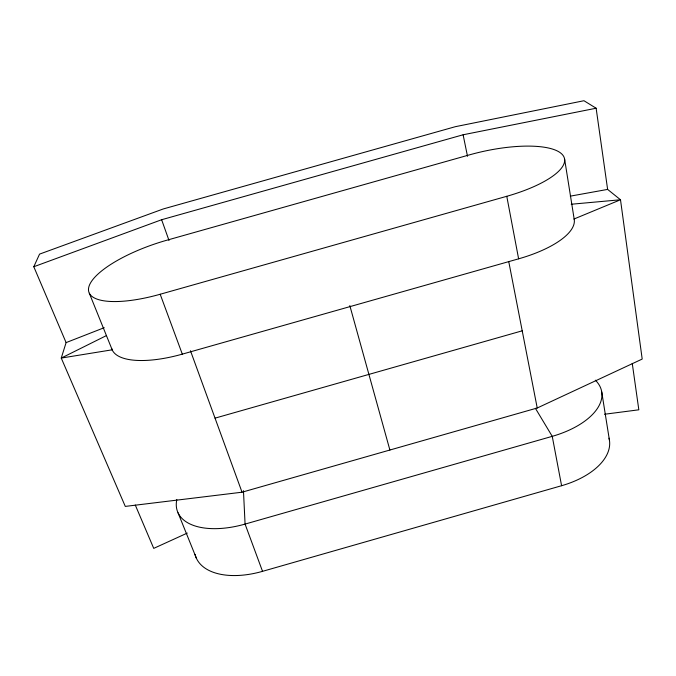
<?xml version="1.0" encoding="UTF-8"?>
<svg xmlns="http://www.w3.org/2000/svg" width="676" height="676" viewBox="0 0 676 676"><rect width="100%" height="100%" fill="white"/><g stroke="black" fill="none" stroke-linecap="round" stroke-linejoin="round"><path stroke-width="1.01" d="M66.104 342.605L61.254 358.069L125.288 506.408L242.033 492.204L537.226 408L642.2 359.066L620.5 199.766L607.623 189.407L596.131 108.228L583.963 100.724L455.404 126.674L163.237 208.969L39.554 254.117L33.8 266.741L66.104 342.605L104.239 327.691M106.436 335.583L61.254 358.069L112.098 349.822M187.286 533.085L153.731 548.38L135.276 505.031M573.907 219.049L620.5 199.766L571.237 204.245M33.8 266.741L161.632 219.725L463.111 134.778L596.131 108.228M195.051 554.388A68.572 38.219 -21.6 0 0 262.533 571.338L561.595 485.714A68.344 37.957 -9.5 0 0 609.008 438.158M111.675 348.461A76.532 28.13 -19 0 0 182.309 354.139L518.619 258.824A76.236 27.919 -12 0 0 574.228 219.413L564.595 159.021M215.036 418.148L522.21 330.817M160.187 294.254L506.772 196.293A78.416 24.649 -12.6 0 0 562.381 154.618A78.416 24.649 -12.6 0 0 469.305 154.914L167.023 240.166A78.72 24.843 -18.5 0 0 88.556 288.399A78.72 24.843 -18.5 0 0 160.187 294.254L182.309 354.139M570.282 196.15L607.623 189.407M604.496 414.253L638.828 409.808L632.254 363.367M535.384 408.279L552.241 436.341L561.595 485.714M89.317 293.24L112.334 350.202M178.016 512.763L196.378 558.207M262.533 571.338L245.075 524.086L243.461 490.675M190.463 350.743L242.033 492.204M161.632 219.725L169.008 240.47M349.813 305.586L389.891 450.03M463.111 134.778L467.505 156.291M508.758 261.629L537.226 408M506.772 196.293L518.619 258.824M601.725 391.877L609.422 440.118M595.353 380.182A70.059 36.022 -10.2 0 1 552.241 436.341L245.075 524.086A70.304 36.276 -20.9 0 1 176.816 499.53"/></g></svg>
